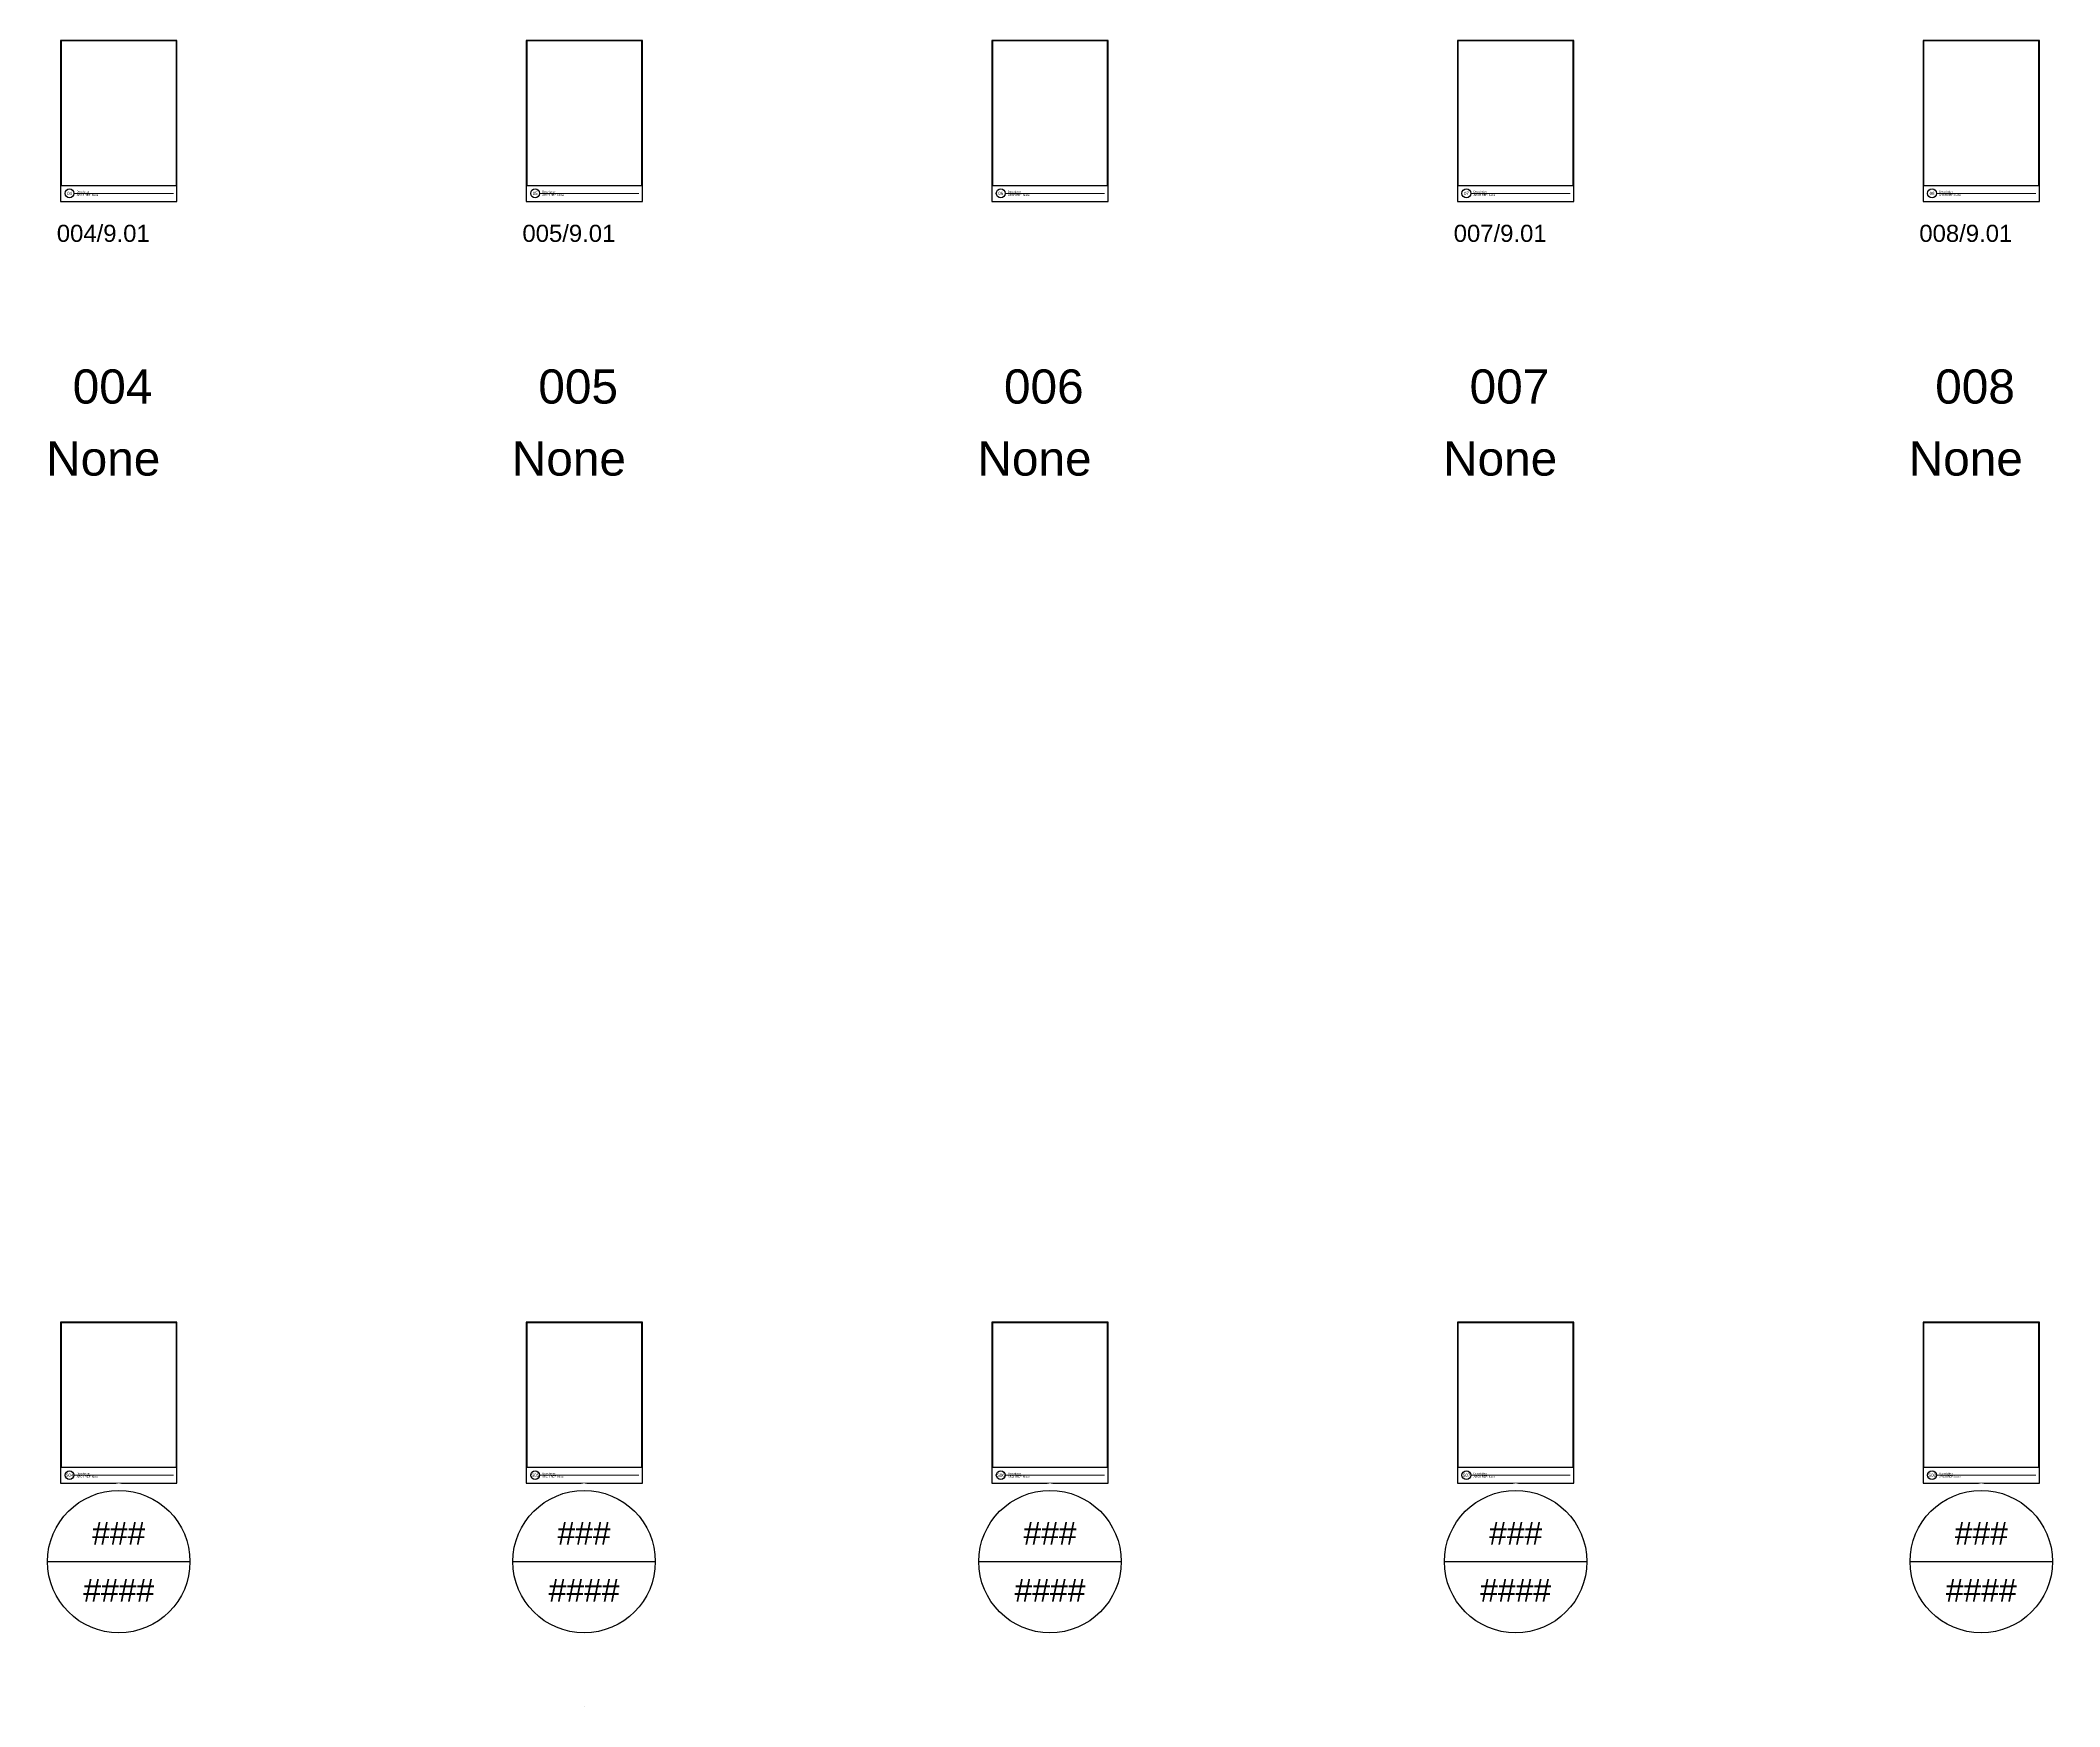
# Model space of a CAD drawing. Header units: inches. Extents: x -293 to 39679, y -468 to 198.
# Drawn here: x 367 to 934, y -422 to 45 of the extents above; entities that cross this region are included whole.
import ezdxf
from ezdxf.enums import TextEntityAlignment as Align

# ---------------------------------------------------------------- set-up
doc = ezdxf.new("R2018")
doc.units = ezdxf.units.IN
doc.header["$MEASUREMENT"] = 0
doc.layers.get('Defpoints').update_dxf_attribs({"color": 3})
doc.layers.add('NSE-Border', color=156, linetype='Continuous', plot=False)
doc.layers.add('NSE-Detail Border', color=7, linetype='Continuous')
doc.layers.add('Wipeouts', color=7, linetype='Continuous')
doc.layers.add('NSE-Title', color=51, linetype='Continuous', lineweight=9)
doc.styles.add('004 - NSSM - Standard', font='arial.ttf', dxfattribs={"height": 0.4})
doc.styles.add('008 - NSSM - Standard', font='arial.ttf', dxfattribs={"height": 0.8})
doc.styles.add('048 - NSSM - Standard', font='arial.ttf', dxfattribs={"height": 4.8})
doc.styles.add('096 - NSSM - Standard', font='arial.ttf', dxfattribs={"height": 9.6})
doc.styles.add('Anno - NSSM - Standard', font='arial.ttf', dxfattribs={"height": 0.1})

# ---------------------------------------------------------------- blocks, each defined once
blk = doc.blocks.new('*U4')
blk.add_wipeout([(8.13, 1.13), (8.13, 0), (0, 0), (0, 11.31), (8.17, 11.31), (8.17, 0), (8.13, 0), (8.13, 11.27), (0.04, 11.27), (0.04, 1.13)])
at = {"layer": 'Defpoints', "ltscale": 0.0625}
blk.add_lwpolyline([(0.04, 1.13), (8.13, 1.13), (8.13, 11.27), (0.04, 11.27)], close=True, dxfattribs=at)
at = {"layer": 'Defpoints'}
blk.add_circle((0.63, 0.57), 0.312, dxfattribs=at)
at = {"layer": 'NSE-Border', "ltscale": 0.0625}
blk.add_lwpolyline([(0, 0), (8.17, 0), (8.17, 11.31), (0, 11.31)], close=True, dxfattribs=at)
at = {"layer": 'NSE-Title'}
blk.add_line((0.94, 0.57), (7.92, 0.57), dxfattribs=at)
at = {"layer": 'Defpoints', "style": '008 - NSSM - Standard'}
blk.add_attdef('DETAIL_NUMBER', text='', height=0.218, dxfattribs=at).set_placement((0.63, 0.57), align=Align.MIDDLE_CENTER)
at = {"layer": 'NSE-Title', "style": '004 - NSSM - Standard'}
blk.add_text('ARCH REF:', height=0.134, dxfattribs=at).set_placement((1.64, 0.46), align=Align.MIDDLE_CENTER)
for tag, p in [('DETAIL_DESCRIPTION', (1.13, 0.62)), ('ARCH_REF', (2.2, 0.39))]:
    blk.add_attdef(tag, p, '', height=0.134, dxfattribs=at)
blk = doc.blocks.new('*U8')
at = {"lineweight": 30, "flags": 106}
blk.add_attdef('NOTE2', text='', height=0.0001, dxfattribs=at).set_placement((0, -0.6356), align=Align.MIDDLE_CENTER)
blk.add_wipeout([(0, 0.3437), (0.1315, 0.3176), (0.2431, 0.2431), (0.3176, 0.1315), (0.3437, 0), (0.3176, -0.1315), (0.2431, -0.2431), (0.1315, -0.3176), (0, -0.3438), (-0.1315, -0.3176), (-0.2431, -0.2431), (-0.3176, -0.1315), (-0.3438, 0), (-0.3176, 0.1315), (-0.2431, 0.2431), (-0.1315, 0.3176)]).dxf.layer = 'Wipeouts'
blk.add_line((-0.3125, 0), (0.3125, 0))
blk.add_circle((0, 0), 0.3125)
at = {"color": 5, "style": 'Anno - NSSM - Standard'}
for tag, p in [('VIEW_NUMBER', (0, 0.125)), ('SHEET_NUMBER', (0, -0.125))]:
    blk.add_attdef(tag, text='', height=0.1, dxfattribs=at).set_placement(p, align=Align.MIDDLE_CENTER)

msp = doc.modelspace()

# ---------------------------------------------------------------- block references
at = {"layer": 'NSE-Detail Border', "xscale": 4, "yscale": 4, "zscale": 4}
for p, values in [((372.20118, 0.25), {'DETAIL_DESCRIPTION': 'Description', 'ARCH_REF': 'None', 'DETAIL_NUMBER': '04'}), ((502.95158, 0.25), {'DETAIL_DESCRIPTION': 'Description', 'ARCH_REF': 'None', 'DETAIL_NUMBER': '05'}), ((633.70198, 0.25), {'DETAIL_DESCRIPTION': 'Description', 'ARCH_REF': 'None', 'DETAIL_NUMBER': '06'}), ((764.45238, 0.25), {'DETAIL_DESCRIPTION': 'Description', 'ARCH_REF': 'None', 'DETAIL_NUMBER': '07'}), ((895.20278, 0.25), {'DETAIL_DESCRIPTION': 'Description', 'ARCH_REF': 'None', 'DETAIL_NUMBER': '08'}), ((372.20118, -359.75), {'DETAIL_DESCRIPTION': 'Description', 'ARCH_REF': 'None', 'DETAIL_NUMBER': 'S04'}), ((502.95158, -359.75), {'DETAIL_DESCRIPTION': 'Description', 'ARCH_REF': 'None', 'DETAIL_NUMBER': 'S05'}), ((633.70198, -359.75), {'DETAIL_DESCRIPTION': 'Description', 'ARCH_REF': 'None', 'DETAIL_NUMBER': 'S06'}), ((764.45238, -359.75), {'DETAIL_DESCRIPTION': 'Description', 'ARCH_REF': 'None', 'DETAIL_NUMBER': 'S07'}), ((895.20278, -359.75), {'DETAIL_DESCRIPTION': 'Description', 'ARCH_REF': 'None', 'DETAIL_NUMBER': 'S08'})]:
    msp.add_blockref('*U4', p, dxfattribs=at).add_auto_attribs(values)

# ---------------------------------------------------------------- texts
at = {"layer": 'Defpoints', "color": 5, "char_height": 4.8, "attachment_point": 2, "style": '048 - NSSM - Standard'}
for s, insert in [('004/9.01', (384.20118, -6.28629)), ('005/9.01', (514.95158, -6.28629)), ('007/9.01', (776.45238, -6.28629)), ('008/9.01', (907.20278, -6.28629))]:
    msp.add_mtext_dynamic_manual_height_columns(s, width=15.7513444, gutter_width=2, heights=[0], dxfattribs=dict(at, insert=insert))
at = {"layer": 'Defpoints', "char_height": 9.6, "attachment_point": 5, "style": '096 - NSSM - Standard'}
for s, insert in [('004', (386.80481, -51.7797)), ('005', (517.55521, -51.7797)), ('006', (648.30561, -51.7797)), ('007', (779.05601, -51.7797)), ('008', (909.80641, -51.7797))]:
    msp.add_mtext_dynamic_manual_height_columns(s, width=16.3938227, gutter_width=0.5, heights=[0], dxfattribs=dict(at, insert=insert))
at = {"layer": 'NSE-Title', "char_height": 9.6, "width": 31.6499699, "attachment_point": 5, "style": '096 - NSSM - Standard'}
for insert in [(384.20118, -72), (514.95158, -72), (645.70198, -72), (776.45238, -72), (907.20278, -72)]:
    msp.add_mtext('None', dxfattribs=dict(at, insert=insert))

# ---------------------------------------------------------------- next in the draw order: block references
at = {"layer": 'Defpoints', "color": 5}
ref = msp.add_blockref('*U8', (388.54493, -381.75), dxfattribs=dict(at, xscale=64, yscale=64, zscale=64))
ref.add_attrib('VIEW_NUMBER', '###', dxfattribs={"layer": '0', "color": 5, "height": 6.4, "style": 'Anno - NSSM - Standard'}).set_placement((388.54493, -373.75), align=Align.MIDDLE_CENTER)
ref.add_attrib('SHEET_NUMBER', '####', dxfattribs={"layer": '0', "color": 5, "height": 6.4, "style": 'Anno - NSSM - Standard'}).set_placement((388.54493, -389.75), align=Align.MIDDLE_CENTER)
lines = msp.add_mtext('Note', dxfattribs={"layer": '0', "insert": (388.54493, -422.42671), "char_height": 0.031448, "attachment_point": 1, "bg_fill": 3, "box_fill_scale": 1.5, "bg_fill_color": 256, "bg_fill_transparency": 0})
ref.add_attrib('NOTE2', '', (388.54493, -422.42671)).embed_mtext(lines)
ref = msp.add_blockref('*U8', (519.21159, -381.75), dxfattribs=dict(at, xscale=64, yscale=64, zscale=64))
ref.add_attrib('VIEW_NUMBER', '###', dxfattribs={"layer": '0', "color": 5, "height": 6.4, "style": 'Anno - NSSM - Standard'}).set_placement((519.21159, -373.75), align=Align.MIDDLE_CENTER)
ref.add_attrib('SHEET_NUMBER', '####', dxfattribs={"layer": '0', "color": 5, "height": 6.4, "style": 'Anno - NSSM - Standard'}).set_placement((519.21159, -389.75), align=Align.MIDDLE_CENTER)
lines = msp.add_mtext('Note', dxfattribs={"layer": '0', "insert": (519.21159, -422.42671), "char_height": 0.031448, "attachment_point": 1, "bg_fill": 3, "box_fill_scale": 1.5, "bg_fill_color": 256, "bg_fill_transparency": 0})
ref.add_attrib('NOTE2', '', (519.21159, -422.42671)).embed_mtext(lines)
ref = msp.add_blockref('*U8', (650.04573, -381.75), dxfattribs=dict(at, xscale=64, yscale=64, zscale=64))
ref.add_attrib('VIEW_NUMBER', '###', dxfattribs={"layer": '0', "color": 5, "height": 6.4, "style": 'Anno - NSSM - Standard'}).set_placement((650.04573, -373.75), align=Align.MIDDLE_CENTER)
ref.add_attrib('SHEET_NUMBER', '####', dxfattribs={"layer": '0', "color": 5, "height": 6.4, "style": 'Anno - NSSM - Standard'}).set_placement((650.04573, -389.75), align=Align.MIDDLE_CENTER)
lines = msp.add_mtext('Note', dxfattribs={"layer": '0', "insert": (650.04573, -422.42671), "char_height": 0.031448, "attachment_point": 1, "bg_fill": 3, "box_fill_scale": 1.5, "bg_fill_color": 256, "bg_fill_transparency": 0})
ref.add_attrib('NOTE2', '', (650.04573, -422.42671)).embed_mtext(lines)
ref = msp.add_blockref('*U8', (780.79613, -381.75), dxfattribs=dict(at, xscale=64, yscale=64, zscale=64))
ref.add_attrib('VIEW_NUMBER', '###', dxfattribs={"layer": '0', "color": 5, "height": 6.4, "style": 'Anno - NSSM - Standard'}).set_placement((780.79613, -373.75), align=Align.MIDDLE_CENTER)
ref.add_attrib('SHEET_NUMBER', '####', dxfattribs={"layer": '0', "color": 5, "height": 6.4, "style": 'Anno - NSSM - Standard'}).set_placement((780.79613, -389.75), align=Align.MIDDLE_CENTER)
lines = msp.add_mtext('Note', dxfattribs={"layer": '0', "insert": (780.79613, -422.42671), "char_height": 0.031448, "attachment_point": 1, "bg_fill": 3, "box_fill_scale": 1.5, "bg_fill_color": 256, "bg_fill_transparency": 0})
ref.add_attrib('NOTE2', '', (780.79613, -422.42671)).embed_mtext(lines)
ref = msp.add_blockref('*U8', (911.54653, -381.75), dxfattribs=dict(at, xscale=64, yscale=64, zscale=64))
ref.add_attrib('VIEW_NUMBER', '###', dxfattribs={"layer": '0', "color": 5, "height": 6.4, "style": 'Anno - NSSM - Standard'}).set_placement((911.54653, -373.75), align=Align.MIDDLE_CENTER)
ref.add_attrib('SHEET_NUMBER', '####', dxfattribs={"layer": '0', "color": 5, "height": 6.4, "style": 'Anno - NSSM - Standard'}).set_placement((911.54653, -389.75), align=Align.MIDDLE_CENTER)
lines = msp.add_mtext('Note', dxfattribs={"layer": '0', "insert": (911.54653, -422.42671), "char_height": 0.031448, "attachment_point": 1, "bg_fill": 3, "box_fill_scale": 1.5, "bg_fill_color": 256, "bg_fill_transparency": 0})
ref.add_attrib('NOTE2', '', (911.54653, -422.42671)).embed_mtext(lines)

doc.saveas('drawing.dxf')
